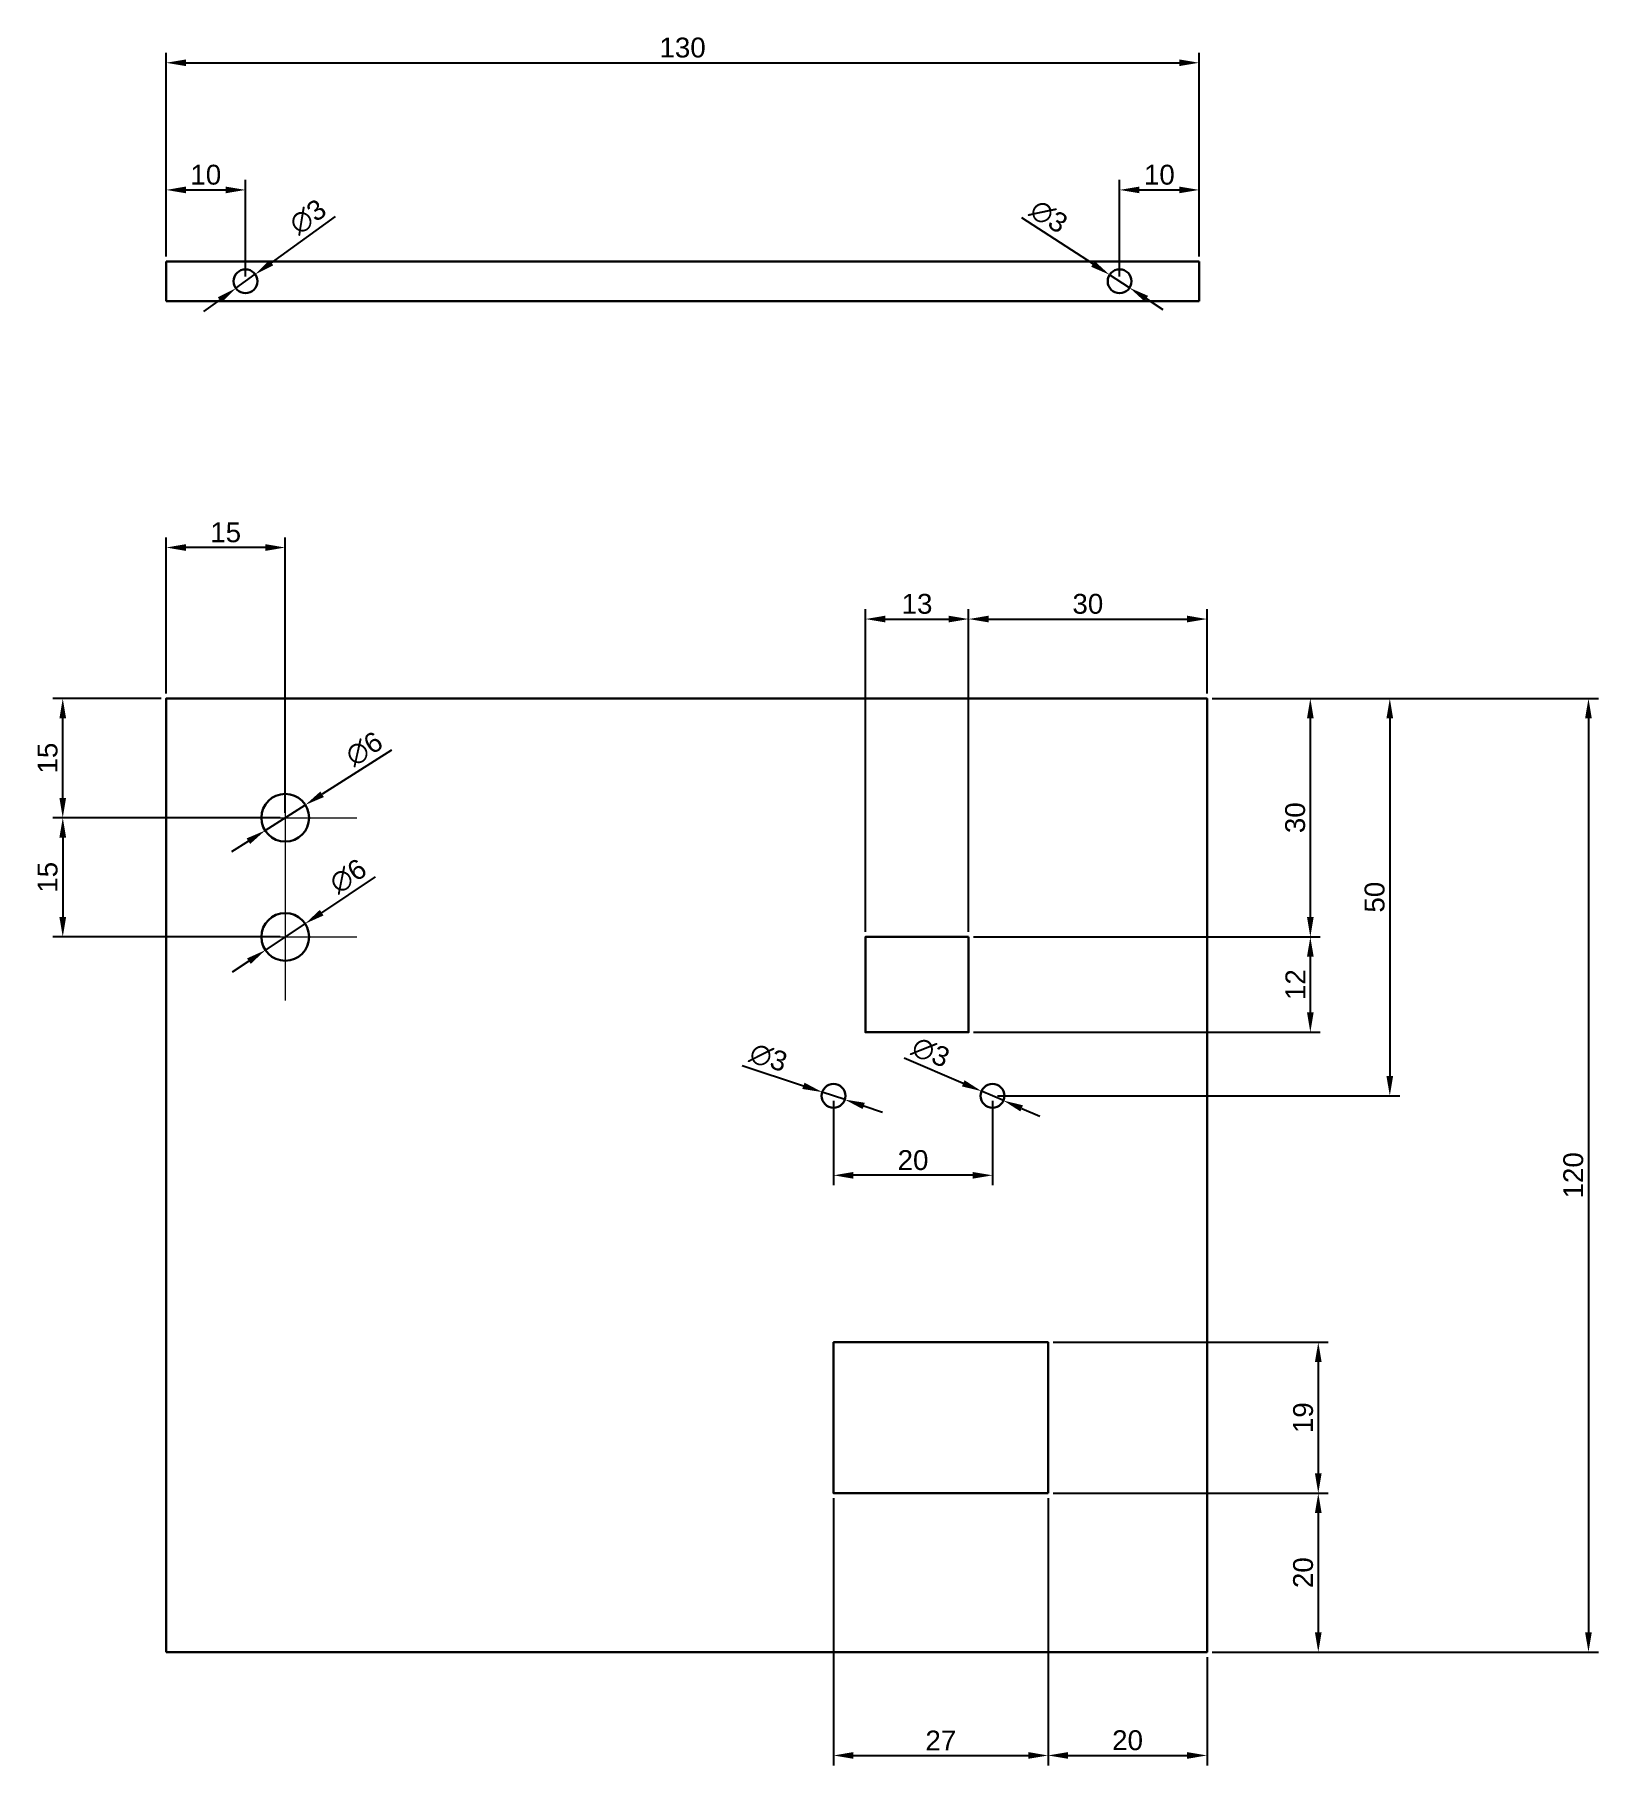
# Model space of a CAD drawing. Header units: millimetres. Extents: x -17 to 180, y -14 to 204.
import ezdxf

# ---------------------------------------------------------------- set-up
doc = ezdxf.new("R2010")
doc.units = ezdxf.units.MM
doc.linetypes.add('ACAD_ISO04W100', pattern=[30, 24, -3, 0, -3])
doc.layers.get('0').update_dxf_attribs({"lineweight": 30})
doc.layers.add('przerywane', color=7, linetype='ACAD_ISO04W100', lineweight=5)
doc.layers.add('wymiarowanie', color=10, linetype='Continuous', lineweight=5)
doc.styles.get("Standard").update_dxf_attribs({"font": 'arial.ttf'})
doc.dimstyles.new('ISO-25', dxfattribs={"dimtxt": 2.5, "dimasz": 2.5, "dimexe": 1.25, "dimexo": 0.625, "dimtad": 1, "dimtxsty": 'Standard', "dimcen": 2.5, "dimadec": 0, "dimazin": 0, "dimtfac": 1, "dimtmove": 0, "dimatfit": 3, "dimfxl": 1, "dimarcsym": 0})

# ---------------------------------------------------------------- blocks, each defined once
blk = doc.blocks.new('*D26')
at = {"layer": 'Defpoints', "color": 0, "transparency": 16777216}
for p in [(130, 200), (0, 175), (130, 175)]:
    blk.add_point(p, dxfattribs=at)
at = {"layer": 'wymiarowanie', "color": 0, "lineweight": -2, "transparency": 16777216}
for p, q in [((0, 175.62), (0, 201.25)), ((130, 175.62), (130, 201.25)), ((2.5, 200), (127.5, 200))]:
    blk.add_line(p, q, dxfattribs=at)
at = {"layer": 'wymiarowanie', "color": 0, "transparency": 16777216}
for points in [[(2.5, 200.42), (2.5, 199.58), (0, 200)], [(127.5, 200.42), (127.5, 199.58), (130, 200)]]:
    blk.add_solid(points, dxfattribs=at)
at = {"layer": 'wymiarowanie', "color": 0, "transparency": 16777216, "insert": (65, 201.9), "char_height": 2.5, "attachment_point": 5}
blk.add_mtext('130', dxfattribs=at)
blk = doc.blocks.new('*D27')
at = {"layer": 'Defpoints', "color": 0, "transparency": 16777216}
for p in [(10, 184), (0, 175), (10, 172.5)]:
    blk.add_point(p, dxfattribs=at)
at = {"layer": 'wymiarowanie', "color": 0, "lineweight": -2, "transparency": 16777216}
for p, q in [((0, 175.62), (0, 185.25)), ((10, 173.12), (10, 185.25)), ((2.5, 184), (7.5, 184))]:
    blk.add_line(p, q, dxfattribs=at)
at = {"layer": 'wymiarowanie', "color": 0, "transparency": 16777216}
for points in [[(2.5, 184.42), (2.5, 183.58), (0, 184)], [(7.5, 184.42), (7.5, 183.58), (10, 184)]]:
    blk.add_solid(points, dxfattribs=at)
at = {"layer": 'wymiarowanie', "color": 0, "transparency": 16777216, "insert": (5, 185.9), "char_height": 2.5, "attachment_point": 5}
blk.add_mtext('10', dxfattribs=at)
blk = doc.blocks.new('*D28')
at = {"layer": 'Defpoints', "color": 0, "transparency": 16777216}
for p in [(130, 184), (130, 175), (120, 172.5)]:
    blk.add_point(p, dxfattribs=at)
at = {"layer": 'wymiarowanie', "color": 0, "lineweight": -2, "transparency": 16777216}
for p, q in [((120, 173.12), (120, 185.25)), ((130, 175.62), (130, 185.25)), ((122.5, 184), (127.5, 184))]:
    blk.add_line(p, q, dxfattribs=at)
at = {"layer": 'wymiarowanie', "color": 0, "transparency": 16777216}
for points in [[(122.5, 184.42), (122.5, 183.58), (120, 184)], [(127.5, 184.42), (127.5, 183.58), (130, 184)]]:
    blk.add_solid(points, dxfattribs=at)
at = {"layer": 'wymiarowanie', "color": 0, "transparency": 16777216, "insert": (125, 185.9), "char_height": 2.5, "attachment_point": 5}
blk.add_mtext('10', dxfattribs=at)
blk = doc.blocks.new('*D29')
at = {"layer": 'Defpoints', "color": 0, "transparency": 16777216}
for p in [(11.22, 173.38), (8.78, 171.62)]:
    blk.add_point(p, dxfattribs=at)
at = {"layer": 'wymiarowanie', "color": 0, "lineweight": -2, "transparency": 16777216}
for p, q in [((21.27, 180.64), (13.24, 174.84)), ((8.78, 171.62), (11.22, 173.38)), ((6.76, 170.16), (4.73, 168.69))]:
    blk.add_line(p, q, dxfattribs=at)
at = {"layer": 'wymiarowanie', "color": 0, "transparency": 16777216}
for points in [[(13, 175.18), (13.49, 174.5), (11.22, 173.38)], [(6.51, 170.5), (7, 169.82), (8.78, 171.62)]]:
    blk.add_solid(points, dxfattribs=at)
at = {"layer": 'wymiarowanie', "color": 0, "transparency": 16777216, "insert": (17.85, 180.6), "char_height": 2.5, "attachment_point": 5, "rotation": 35.8377}
blk.add_mtext('∅3', dxfattribs=at)
blk = doc.blocks.new('*D30')
at = {"layer": 'Defpoints', "color": 0, "transparency": 16777216}
for p in [(118.74, 173.32), (121.26, 171.68)]:
    blk.add_point(p, dxfattribs=at)
at = {"layer": 'wymiarowanie', "color": 0, "lineweight": -2, "transparency": 16777216}
for p, q in [((107.65, 180.53), (116.65, 174.68)), ((121.26, 171.68), (118.74, 173.32)), ((123.35, 170.32), (125.45, 168.96))]:
    blk.add_line(p, q, dxfattribs=at)
at = {"layer": 'wymiarowanie', "color": 0, "transparency": 16777216}
for points in [[(116.87, 175.03), (116.42, 174.33), (118.74, 173.32)], [(123.58, 170.67), (123.13, 169.97), (121.26, 171.68)]]:
    blk.add_solid(points, dxfattribs=at)
at = {"layer": 'wymiarowanie', "color": 0, "transparency": 16777216, "insert": (111.07, 180.65), "char_height": 2.5, "attachment_point": 5, "rotation": 326.9761}
blk.add_mtext('∅3', dxfattribs=at)
blk = doc.blocks.new('*D31')
at = {"layer": 'Defpoints', "color": 0, "transparency": 16777216}
for p in [(131, 120), (131, 0), (179, 0)]:
    blk.add_point(p, dxfattribs=at)
at = {"layer": 'wymiarowanie', "color": 0, "lineweight": -2, "transparency": 16777216}
for p, q in [((131.63, 120), (180.25, 120)), ((179, 117.5), (179, 2.5)), ((131.63, 0), (180.25, 0))]:
    blk.add_line(p, q, dxfattribs=at)
at = {"layer": 'wymiarowanie', "color": 0, "transparency": 16777216}
for points in [[(178.58, 117.5), (179.42, 117.5), (179, 120)], [(178.58, 2.5), (179.42, 2.5), (179, 0)]]:
    blk.add_solid(points, dxfattribs=at)
at = {"layer": 'wymiarowanie', "color": 0, "transparency": 16777216, "insert": (177.1, 60), "char_height": 2.5, "attachment_point": 5, "rotation": 90}
blk.add_mtext('120', dxfattribs=at)
blk = doc.blocks.new('*D32')
at = {"layer": 'Defpoints', "color": 0, "transparency": 16777216}
for p in [(111, 20), (131, 0), (145, 0)]:
    blk.add_point(p, dxfattribs=at)
at = {"layer": 'wymiarowanie', "color": 0, "lineweight": -2, "transparency": 16777216}
for p, q in [((111.63, 20), (146.25, 20)), ((145, 17.5), (145, 2.5)), ((131.63, 0), (146.25, 0))]:
    blk.add_line(p, q, dxfattribs=at)
at = {"layer": 'wymiarowanie', "color": 0, "transparency": 16777216}
for points in [[(144.58, 17.5), (145.42, 17.5), (145, 20)], [(144.58, 2.5), (145.42, 2.5), (145, 0)]]:
    blk.add_solid(points, dxfattribs=at)
at = {"layer": 'wymiarowanie', "color": 0, "transparency": 16777216, "insert": (143.1, 10), "char_height": 2.5, "attachment_point": 5, "rotation": 90}
blk.add_mtext('20', dxfattribs=at)
blk = doc.blocks.new('*D33')
at = {"layer": 'Defpoints', "color": 0, "transparency": 16777216}
for p in [(111, 39), (111, 20), (145, 20)]:
    blk.add_point(p, dxfattribs=at)
at = {"layer": 'wymiarowanie', "color": 0, "lineweight": -2, "transparency": 16777216}
for p, q in [((111.63, 39), (146.25, 39)), ((145, 36.5), (145, 22.5)), ((111.63, 20), (146.25, 20))]:
    blk.add_line(p, q, dxfattribs=at)
at = {"layer": 'wymiarowanie', "color": 0, "transparency": 16777216}
for points in [[(144.58, 36.5), (145.42, 36.5), (145, 39)], [(144.58, 22.5), (145.42, 22.5), (145, 20)]]:
    blk.add_solid(points, dxfattribs=at)
at = {"layer": 'wymiarowanie', "color": 0, "transparency": 16777216, "insert": (143.1, 29.5), "char_height": 2.5, "attachment_point": 5, "rotation": 90}
blk.add_mtext('19', dxfattribs=at)
blk = doc.blocks.new('*D34')
at = {"layer": 'Defpoints', "color": 0, "transparency": 16777216}
for p in [(131, 120), (101, 90), (144, 90)]:
    blk.add_point(p, dxfattribs=at)
at = {"layer": 'wymiarowanie', "color": 0, "lineweight": -2, "transparency": 16777216}
for p, q in [((131.63, 120), (145.25, 120)), ((144, 117.5), (144, 92.5)), ((101.63, 90), (145.25, 90))]:
    blk.add_line(p, q, dxfattribs=at)
at = {"layer": 'wymiarowanie', "color": 0, "transparency": 16777216}
for points in [[(143.58, 117.5), (144.42, 117.5), (144, 120)], [(143.58, 92.5), (144.42, 92.5), (144, 90)]]:
    blk.add_solid(points, dxfattribs=at)
at = {"layer": 'wymiarowanie', "color": 0, "transparency": 16777216, "insert": (142.1, 105), "char_height": 2.5, "attachment_point": 5, "rotation": 90}
blk.add_mtext('30', dxfattribs=at)
blk = doc.blocks.new('*D35')
at = {"layer": 'Defpoints', "color": 0, "transparency": 16777216}
for p in [(101, 90), (101, 78), (144, 78)]:
    blk.add_point(p, dxfattribs=at)
at = {"layer": 'wymiarowanie', "color": 0, "lineweight": -2, "transparency": 16777216}
for p, q in [((101.63, 90), (145.25, 90)), ((144, 87.5), (144, 80.5)), ((101.63, 78), (145.25, 78))]:
    blk.add_line(p, q, dxfattribs=at)
at = {"layer": 'wymiarowanie', "color": 0, "transparency": 16777216}
for points in [[(143.58, 87.5), (144.42, 87.5), (144, 90)], [(143.58, 80.5), (144.42, 80.5), (144, 78)]]:
    blk.add_solid(points, dxfattribs=at)
at = {"layer": 'wymiarowanie', "color": 0, "transparency": 16777216, "insert": (142.12, 84), "char_height": 2.5, "attachment_point": 5, "rotation": 90}
blk.add_mtext('12', dxfattribs=at)
blk = doc.blocks.new('*D36')
at = {"layer": 'Defpoints', "color": 0, "transparency": 16777216}
for p in [(131, 120), (104, 70), (154, 70)]:
    blk.add_point(p, dxfattribs=at)
at = {"layer": 'wymiarowanie', "color": 0, "lineweight": -2, "transparency": 16777216}
for p, q in [((131.63, 120), (155.25, 120)), ((154, 117.5), (154, 72.5)), ((104.63, 70), (155.25, 70))]:
    blk.add_line(p, q, dxfattribs=at)
at = {"layer": 'wymiarowanie', "color": 0, "transparency": 16777216}
for points in [[(153.58, 117.5), (154.42, 117.5), (154, 120)], [(153.58, 72.5), (154.42, 72.5), (154, 70)]]:
    blk.add_solid(points, dxfattribs=at)
at = {"layer": 'wymiarowanie', "color": 0, "transparency": 16777216, "insert": (152.1, 95), "char_height": 2.5, "attachment_point": 5, "rotation": 90}
blk.add_mtext('50', dxfattribs=at)
blk = doc.blocks.new('*D37')
at = {"layer": 'Defpoints', "color": 0, "transparency": 16777216}
for p in [(131, 130), (131, 120), (101, 90)]:
    blk.add_point(p, dxfattribs=at)
at = {"layer": 'wymiarowanie', "color": 0, "lineweight": -2, "transparency": 16777216}
for p, q in [((101, 90.63), (101, 131.25)), ((131, 120.62), (131, 131.25)), ((103.5, 130), (128.5, 130))]:
    blk.add_line(p, q, dxfattribs=at)
at = {"layer": 'wymiarowanie', "color": 0, "transparency": 16777216}
for points in [[(103.5, 130.42), (103.5, 129.58), (101, 130)], [(128.5, 130.42), (128.5, 129.58), (131, 130)]]:
    blk.add_solid(points, dxfattribs=at)
at = {"layer": 'wymiarowanie', "color": 0, "transparency": 16777216, "insert": (116, 131.9), "char_height": 2.5, "attachment_point": 5}
blk.add_mtext('30', dxfattribs=at)
blk = doc.blocks.new('*D38')
at = {"layer": 'Defpoints', "color": 0, "transparency": 16777216}
for p in [(101, 130), (88, 90), (101, 90)]:
    blk.add_point(p, dxfattribs=at)
at = {"layer": 'wymiarowanie', "color": 0, "lineweight": -2, "transparency": 16777216}
for p, q in [((88, 90.62), (88, 131.25)), ((101, 90.62), (101, 131.25)), ((90.5, 130), (98.5, 130))]:
    blk.add_line(p, q, dxfattribs=at)
at = {"layer": 'wymiarowanie', "color": 0, "transparency": 16777216}
for points in [[(90.5, 130.42), (90.5, 129.58), (88, 130)], [(98.5, 130.42), (98.5, 129.58), (101, 130)]]:
    blk.add_solid(points, dxfattribs=at)
at = {"layer": 'wymiarowanie', "color": 0, "transparency": 16777216, "insert": (94.5, 131.9), "char_height": 2.5, "attachment_point": 5}
blk.add_mtext('13', dxfattribs=at)
blk = doc.blocks.new('*D39')
at = {"layer": 'Defpoints', "color": 0, "transparency": 16777216}
for p in [(84, 70), (104, 70), (84, 60)]:
    blk.add_point(p, dxfattribs=at)
at = {"layer": 'wymiarowanie', "color": 0, "lineweight": -2, "transparency": 16777216}
for p, q in [((84, 69.38), (84, 58.75)), ((104, 69.38), (104, 58.75)), ((101.5, 60), (86.5, 60))]:
    blk.add_line(p, q, dxfattribs=at)
at = {"layer": 'wymiarowanie', "color": 0, "transparency": 16777216}
for points in [[(86.5, 60.42), (86.5, 59.58), (84, 60)], [(101.5, 60.42), (101.5, 59.58), (104, 60)]]:
    blk.add_solid(points, dxfattribs=at)
at = {"layer": 'wymiarowanie', "color": 0, "transparency": 16777216, "insert": (94, 61.9), "char_height": 2.5, "attachment_point": 5}
blk.add_mtext('20', dxfattribs=at)
blk = doc.blocks.new('*D40')
at = {"layer": 'Defpoints', "color": 0, "transparency": 16777216}
for p in [(84, 20), (111, 20), (111, -13)]:
    blk.add_point(p, dxfattribs=at)
at = {"layer": 'wymiarowanie', "color": 0, "lineweight": -2, "transparency": 16777216}
for p, q in [((84, 19.38), (84, -14.25)), ((111, 19.38), (111, -14.25)), ((86.5, -13), (108.5, -13))]:
    blk.add_line(p, q, dxfattribs=at)
at = {"layer": 'wymiarowanie', "color": 0, "transparency": 16777216}
for points in [[(86.5, -12.58), (86.5, -13.42), (84, -13)], [(108.5, -12.58), (108.5, -13.42), (111, -13)]]:
    blk.add_solid(points, dxfattribs=at)
at = {"layer": 'wymiarowanie', "color": 0, "transparency": 16777216, "insert": (97.5, -11.12), "char_height": 2.5, "attachment_point": 5}
blk.add_mtext('27', dxfattribs=at)
blk = doc.blocks.new('*D41')
at = {"layer": 'Defpoints', "color": 0, "transparency": 16777216}
for p in [(111, 20), (131, 0), (131, -13)]:
    blk.add_point(p, dxfattribs=at)
at = {"layer": 'wymiarowanie', "color": 0, "lineweight": -2, "transparency": 16777216}
for p, q in [((111, 19.38), (111, -14.25)), ((131, -0.62), (131, -14.25)), ((113.5, -13), (128.5, -13))]:
    blk.add_line(p, q, dxfattribs=at)
at = {"layer": 'wymiarowanie', "color": 0, "transparency": 16777216}
for points in [[(113.5, -12.58), (113.5, -13.42), (111, -13)], [(128.5, -12.58), (128.5, -13.42), (131, -13)]]:
    blk.add_solid(points, dxfattribs=at)
at = {"layer": 'wymiarowanie', "color": 0, "transparency": 16777216, "insert": (121, -11.1), "char_height": 2.5, "attachment_point": 5}
blk.add_mtext('20', dxfattribs=at)
blk = doc.blocks.new('*D42')
at = {"layer": 'Defpoints', "color": 0, "transparency": 16777216}
for p in [(0, 139), (0, 120), (15, 105)]:
    blk.add_point(p, dxfattribs=at)
at = {"layer": 'wymiarowanie', "color": 0, "lineweight": -2, "transparency": 16777216}
for p, q in [((0, 120.62), (0, 140.25)), ((15, 105.62), (15, 140.25)), ((12.5, 139), (2.5, 139))]:
    blk.add_line(p, q, dxfattribs=at)
at = {"layer": 'wymiarowanie', "color": 0, "transparency": 16777216}
for points in [[(2.5, 139.42), (2.5, 138.58), (0, 139)], [(12.5, 139.42), (12.5, 138.58), (15, 139)]]:
    blk.add_solid(points, dxfattribs=at)
at = {"layer": 'wymiarowanie', "color": 0, "transparency": 16777216, "insert": (7.5, 140.9), "char_height": 2.5, "attachment_point": 5}
blk.add_mtext('15', dxfattribs=at)
blk = doc.blocks.new('*D43')
at = {"layer": 'Defpoints', "color": 0, "transparency": 16777216}
for p in [(-13, 120), (0, 120), (15, 105)]:
    blk.add_point(p, dxfattribs=at)
at = {"layer": 'wymiarowanie', "color": 0, "lineweight": -2, "transparency": 16777216}
for p, q in [((-0.63, 120), (-14.25, 120)), ((-13, 107.5), (-13, 117.5)), ((14.38, 105), (-14.25, 105))]:
    blk.add_line(p, q, dxfattribs=at)
at = {"layer": 'wymiarowanie', "color": 0, "transparency": 16777216}
for points in [[(-13.42, 117.5), (-12.58, 117.5), (-13, 120)], [(-13.42, 107.5), (-12.58, 107.5), (-13, 105)]]:
    blk.add_solid(points, dxfattribs=at)
at = {"layer": 'wymiarowanie', "color": 0, "transparency": 16777216, "insert": (-14.9, 112.5), "char_height": 2.5, "attachment_point": 5, "rotation": 90}
blk.add_mtext('15', dxfattribs=at)
blk = doc.blocks.new('*D44')
at = {"layer": 'Defpoints', "color": 0, "transparency": 16777216}
for p in [(15, 105), (-13, 90), (15, 90)]:
    blk.add_point(p, dxfattribs=at)
at = {"layer": 'wymiarowanie', "color": 0, "lineweight": -2, "transparency": 16777216}
for p, q in [((14.38, 105), (-14.25, 105)), ((-13, 102.5), (-13, 92.5)), ((14.38, 90), (-14.25, 90))]:
    blk.add_line(p, q, dxfattribs=at)
at = {"layer": 'wymiarowanie', "color": 0, "transparency": 16777216}
for points in [[(-13.42, 102.5), (-12.58, 102.5), (-13, 105)], [(-13.42, 92.5), (-12.58, 92.5), (-13, 90)]]:
    blk.add_solid(points, dxfattribs=at)
at = {"layer": 'wymiarowanie', "color": 0, "transparency": 16777216, "insert": (-14.9, 97.5), "char_height": 2.5, "attachment_point": 5, "rotation": 90}
blk.add_mtext('15', dxfattribs=at)
blk = doc.blocks.new('*D45')
at = {"layer": 'Defpoints', "color": 0, "transparency": 16777216}
for p in [(17.53, 106.61), (12.47, 103.39)]:
    blk.add_point(p, dxfattribs=at)
at = {"layer": 'wymiarowanie', "color": 0, "lineweight": -2, "transparency": 16777216}
for p, q in [((28.37, 113.51), (19.64, 107.95)), ((12.47, 103.39), (17.53, 106.61)), ((10.36, 102.05), (8.25, 100.7))]:
    blk.add_line(p, q, dxfattribs=at)
at = {"layer": 'wymiarowanie', "color": 0, "transparency": 16777216}
for points in [[(19.42, 108.3), (19.86, 107.6), (17.53, 106.61)], [(10.14, 102.4), (10.58, 101.7), (12.47, 103.39)]]:
    blk.add_solid(points, dxfattribs=at)
at = {"layer": 'wymiarowanie', "color": 0, "transparency": 16777216, "insert": (24.94, 113.66), "char_height": 2.5, "attachment_point": 5, "rotation": 32.4712}
blk.add_mtext('∅6', dxfattribs=at)
blk = doc.blocks.new('*D46')
at = {"layer": 'Defpoints', "color": 0, "transparency": 16777216}
for p in [(17.5, 91.66), (12.5, 88.34)]:
    blk.add_point(p, dxfattribs=at)
at = {"layer": 'wymiarowanie', "color": 0, "lineweight": -2, "transparency": 16777216}
for p, q in [((26.33, 97.56), (19.58, 93.05)), ((12.5, 88.34), (17.5, 91.66)), ((10.42, 86.95), (8.34, 85.56))]:
    blk.add_line(p, q, dxfattribs=at)
at = {"layer": 'wymiarowanie', "color": 0, "transparency": 16777216}
for points in [[(19.35, 93.4), (19.81, 92.7), (17.5, 91.66)], [(10.19, 87.3), (10.65, 86.6), (12.5, 88.34)]]:
    blk.add_solid(points, dxfattribs=at)
at = {"layer": 'wymiarowanie', "color": 0, "transparency": 16777216, "insert": (22.91, 97.64), "char_height": 2.5, "attachment_point": 5, "rotation": 33.6901}
blk.add_mtext('∅6', dxfattribs=at)
blk = doc.blocks.new('*D47')
at = {"layer": 'Defpoints', "color": 0, "transparency": 16777216}
for p in [(82.58, 70.47), (85.42, 69.53)]:
    blk.add_point(p, dxfattribs=at)
at = {"layer": 'wymiarowanie', "color": 0, "lineweight": -2, "transparency": 16777216}
for p, q in [((72.51, 73.83), (80.21, 71.26)), ((85.42, 69.53), (82.58, 70.47)), ((87.79, 68.74), (90.17, 67.94))]:
    blk.add_line(p, q, dxfattribs=at)
at = {"layer": 'wymiarowanie', "color": 0, "transparency": 16777216}
for points in [[(80.34, 71.66), (80.07, 70.87), (82.58, 70.47)], [(87.93, 69.13), (87.66, 68.34), (85.42, 69.53)]]:
    blk.add_solid(points, dxfattribs=at)
at = {"layer": 'wymiarowanie', "color": 0, "transparency": 16777216, "insert": (75.8, 74.81), "char_height": 2.5, "attachment_point": 5, "rotation": 341.5651}
blk.add_mtext('∅3', dxfattribs=at)
blk = doc.blocks.new('*D48')
at = {"layer": 'Defpoints', "color": 0, "transparency": 16777216}
for p in [(102.62, 70.59), (105.38, 69.41)]:
    blk.add_point(p, dxfattribs=at)
at = {"layer": 'wymiarowanie', "color": 0, "lineweight": -2, "transparency": 16777216}
for p, q in [((92.87, 74.77), (100.32, 71.58)), ((105.38, 69.41), (102.62, 70.59)), ((107.68, 68.42), (109.97, 67.44))]:
    blk.add_line(p, q, dxfattribs=at)
at = {"layer": 'wymiarowanie', "color": 0, "transparency": 16777216}
for points in [[(100.49, 71.96), (100.16, 71.19), (102.62, 70.59)], [(107.84, 68.81), (107.51, 68.04), (105.38, 69.41)]]:
    blk.add_solid(points, dxfattribs=at)
at = {"layer": 'wymiarowanie', "color": 0, "transparency": 16777216, "insert": (96.22, 75.48), "char_height": 2.5, "attachment_point": 5, "rotation": 336.8014}
blk.add_mtext('∅3', dxfattribs=at)

msp = doc.modelspace()

# ---------------------------------------------------------------- linework, layer by layer
for p, q in [((130, 175), (0, 175)), ((0, 175), (0, 170)), ((130, 170), (130, 175)), ((0, 170), (130, 170)), ((131, 0), (131, 20))]:
    msp.add_line(p, q)
for points in [[(0, 0), (131, 0), (131, 120), (0, 120)], [(101, 90), (88, 90), (88, 78), (101, 78)], [(111, 20), (84, 20), (84, 39), (111, 39)]]:
    msp.add_lwpolyline(points, close=True)
for centre, radius in [((10, 172.5), 1.5), ((120, 172.5), 1.5), ((15, 105), 3), ((15, 90), 3), ((84, 70), 1.5), ((104, 70), 1.5)]:
    msp.add_circle(centre, radius)
at = {"layer": 'przerywane'}
for p, q in [((15, 114), (15, 98)), ((5, 105), (24, 105)), ((15, 98), (15, 82)), ((5, 90), (24, 90))]:
    msp.add_line(p, q, dxfattribs=at)

# ---------------------------------------------------------------- dimensions: what is measured, and where the dimension line sits
at = {"layer": 'wymiarowanie'}
for base, p1, p2, picture, middle in [((130, 200), (0, 175), (130, 175), '*D26', (65, 201.902)), ((10, 184), (0, 175), (10, 172.5), '*D27', (5, 185.901)), ((130, 184), (120, 172.5), (130, 175), '*D28', (125, 185.901)), ((0, 139), (15, 105), (0, 120), '*D42', (7.5, 140.901)), ((101, 130), (88, 90), (101, 90), '*D38', (94.5, 131.902)), ((131, 130), (101, 90), (131, 120), '*D37', (116, 131.902)), ((84, 60), (104, 70), (84, 70), '*D39', (94, 61.901)), ((111, -13), (84, 20), (111, 20), '*D40', (97.5, -11.12)), ((131, -13), (111, 20), (131, 0), '*D41', (121, -11.099))]:
    dim = msp.add_linear_dim(base=base, p1=p1, p2=p2, dimstyle='ISO-25', dxfattribs=at)
    dim.commit()
    dim.dimension.update_dxf_attribs({"geometry": picture, "text_midpoint": middle})
for p1, p2, picture, middle in [((8.784, 171.622), (11.216, 173.378), '*D29', (19, 179)), ((121.258, 171.683), (118.742, 173.317), '*D30', (110, 179)), ((12.469, 103.389), (17.531, 106.611), '*D45', (26, 112)), ((12.504, 88.336), (17.496, 91.664), '*D46', (24, 96)), ((85.423, 69.526), (82.577, 70.474), '*D47', (75.173, 72.942))]:
    dim = msp.add_diameter_dim_2p(p1=p1, p2=p2, dimstyle='ISO-25', dxfattribs=at)
    dim.commit()
    dim.dimension.update_dxf_attribs({"geometry": picture, "text_midpoint": middle, "dimtype": 163})
for base, p1, p2, picture, middle in [((-13, 120), (15, 105), (0, 120), '*D43', (-14.901, 112.5)), ((144, 90), (131, 120), (101, 90), '*D34', (142.098, 105)), ((154, 70), (131, 120), (104, 70), '*D36', (152.099, 95)), ((179, 0), (131, 120), (131, 0), '*D31', (177.099, 60)), ((-13, 90), (15, 105), (15, 90), '*D44', (-14.901, 97.5)), ((144, 78), (101, 90), (101, 78), '*D35', (142.12, 84)), ((145, 20), (111, 39), (111, 20), '*D33', (143.099, 29.5)), ((145, 0), (111, 20), (131, 0), '*D32', (143.099, 10))]:
    dim = msp.add_linear_dim(base=base, p1=p1, p2=p2, angle=90, dimstyle='ISO-25', dxfattribs=at)
    dim.commit()
    dim.dimension.update_dxf_attribs({"geometry": picture, "text_midpoint": middle})
dim = msp.add_diameter_dim_2p(p1=(105.379, 69.409), p2=(102.621, 70.591), dimstyle='ISO-25', dxfattribs=at)
dim.commit()
dim.dimension.update_dxf_attribs({"geometry": '*D48', "text_midpoint": (95.448, 73.665)})

doc.saveas('drawing.dxf')
